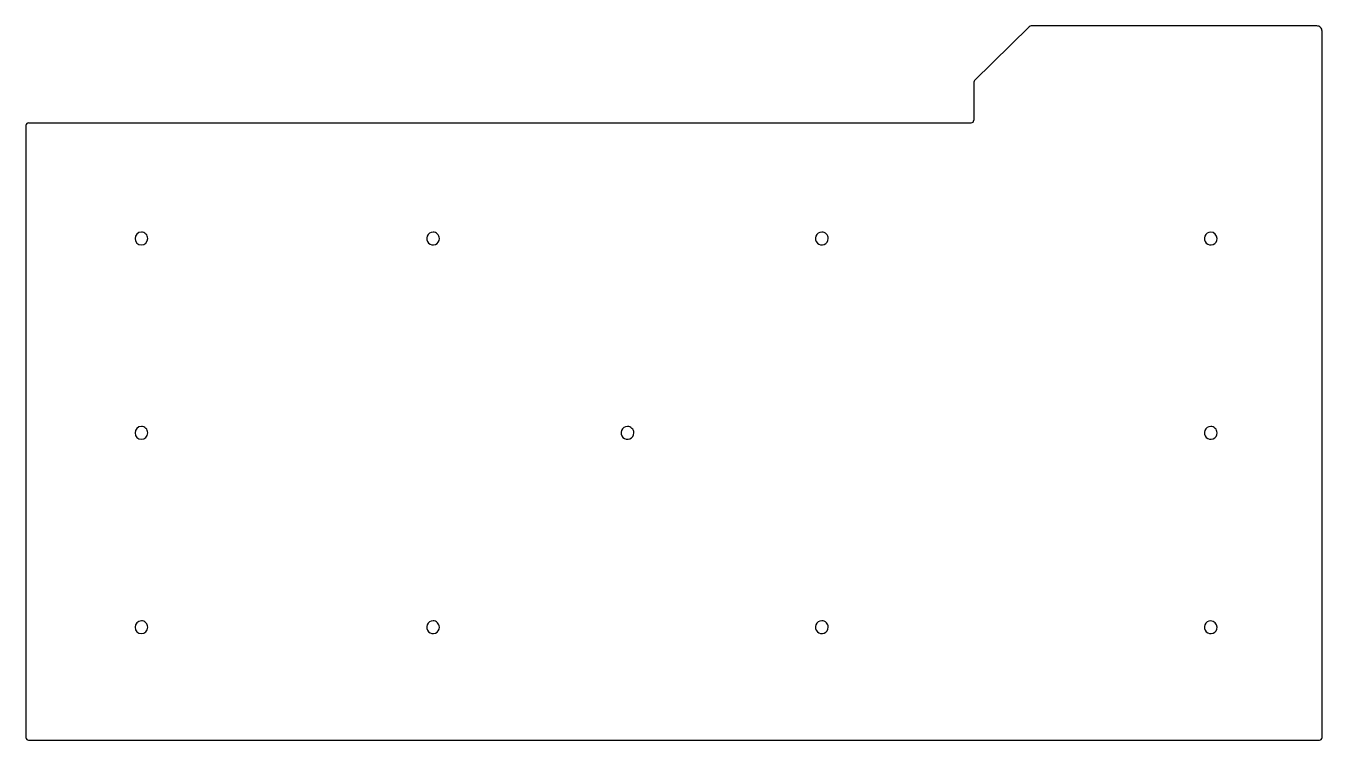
# Model space of a CAD drawing. Extents: x 28 to 282, y 419 to 559.
import ezdxf

# ---------------------------------------------------------------- set-up
doc = ezdxf.new("R2010")
doc.units = 0
doc.layers.add('base', color=7, linetype='CONTINUOUS')

msp = doc.modelspace()

# ---------------------------------------------------------------- linework, layer by layer
at = {"layer": 'base', "color": 7}
for points in [[(280.97075, 558.92323), (224.96883, 558.92323)], [(213.86903, 548.22221), (224.59291, 558.75305)], [(281.96897, 419.42389), (281.96897, 557.92247)], [(213.72933, 547.92249), (213.71913, 540.42441)], [(27.968969, 539.42365), (27.968969, 419.42389)], [(28.469349, 539.92403), (213.21879, 539.92403)], [(28.469349, 418.92351), (281.47113, 418.92351)]]:
    msp.add_lwpolyline(points, dxfattribs=at)
msp.add_lwpolyline([(213.57471, 540.068387)], close=True, dxfattribs=at)
for points in [[(224.97111, 558.921986), (224.82697, 558.921933), (224.68986, 558.859706), (224.59494, 558.751224)], [(281.67835, 558.629357), (281.49065, 558.81692), (281.2361, 558.922171), (280.97075, 558.921986)], [(281.97151, 557.921967), (281.97151, 558.187318), (281.86604, 558.441794), (281.67835, 558.629357)], [(213.86903, 548.22221), (213.77983, 548.14802), (213.73059, 548.037795), (213.7306, 547.921802)], [(28.469349, 539.92403), (28.193257, 539.923977), (27.968969, 539.699743), (27.968969, 539.42365)], [(213.21879, 539.92403), (213.35142, 539.924004), (213.48091, 539.97462), (213.57471, 540.068387)], [(213.57471, 540.068387), (213.66851, 540.162157), (213.71913, 540.291774), (213.71913, 540.42441)], [(50.596353, 518.496953), (49.905997, 518.496953), (49.346353, 517.937319), (49.346353, 517.246955)], [(51.480236, 518.130835), (51.245816, 518.365256), (50.927873, 518.496953), (50.596353, 518.496953)], [(107.74635, 518.496953), (107.240775, 518.496953), (106.78498, 518.192404), (106.591505, 517.725308)], [(108.630235, 518.130835), (108.395815, 518.365256), (108.07787, 518.496953), (107.74635, 518.496953)], [(183.94635, 518.496953), (183.440775, 518.496953), (182.98498, 518.192404), (182.7915, 517.725308)], [(184.830235, 518.130835), (184.595815, 518.365256), (184.27787, 518.496953), (183.94635, 518.496953)], [(260.145645, 518.496953), (259.640065, 518.496953), (259.184265, 518.192404), (258.99079, 517.725308)], [(261.39564, 517.246955), (261.39564, 517.937319), (260.835995, 518.496953), (260.145645, 518.496953)], [(49.346353, 517.246955), (49.346353, 516.556605), (49.905997, 515.996958), (50.596353, 515.996958)], [(50.596353, 515.996958), (51.286709, 515.996958), (51.846353, 516.556605), (51.846353, 517.246955)], [(51.846353, 517.246955), (51.846353, 517.578478), (51.714657, 517.896414), (51.480236, 518.130835)], [(106.591505, 517.725308), (106.398025, 517.258213), (106.50497, 516.720567), (106.86247, 516.363075)], [(106.86247, 516.363075), (107.219965, 516.00557), (107.757615, 515.898625), (108.224705, 516.092102)], [(108.224705, 516.092102), (108.6918, 516.285579), (108.99635, 516.741376), (108.99635, 517.246955)], [(108.99635, 517.246955), (108.99635, 517.578478), (108.864655, 517.896414), (108.630235, 518.130835)], [(182.7915, 517.725308), (182.598025, 517.258213), (182.70497, 516.720567), (183.06247, 516.363075)], [(183.06247, 516.363075), (183.419965, 516.00557), (183.957615, 515.898625), (184.424705, 516.092102)], [(184.424705, 516.092102), (184.8918, 516.285579), (185.19635, 516.741376), (185.19635, 517.246955)], [(185.19635, 517.246955), (185.19635, 517.578478), (185.064655, 517.896414), (184.830235, 518.130835)], [(258.99079, 517.725308), (258.797315, 517.258213), (258.90426, 516.720567), (259.261765, 516.363075)], [(259.261765, 516.363075), (259.619255, 516.00557), (260.1569, 515.898625), (260.623995, 516.092102)], [(260.623995, 516.092102), (261.09109, 516.285579), (261.39564, 516.741376), (261.39564, 517.246955)], [(50.596353, 480.396955), (49.905997, 480.396955), (49.346353, 479.83732), (49.346353, 479.146955)], [(51.480236, 480.030835), (51.245816, 480.265255), (50.927873, 480.396955), (50.596353, 480.396955)], [(145.84635, 480.396955), (145.340775, 480.396955), (144.88498, 480.092405), (144.691505, 479.62531)], [(146.730235, 480.030835), (146.495815, 480.265255), (146.17787, 480.396955), (145.84635, 480.396955)], [(260.14515, 480.396455), (259.639575, 480.396455), (259.18378, 480.091905), (258.990305, 479.62481)], [(261.029035, 480.030335), (260.794615, 480.264755), (260.47667, 480.396455), (260.14515, 480.396455)], [(49.346353, 479.146955), (49.346353, 478.456605), (49.905997, 477.89696), (50.596353, 477.89696)], [(50.596353, 477.89696), (51.286709, 477.89696), (51.846353, 478.456605), (51.846353, 479.146955)], [(51.846353, 479.146955), (51.846353, 479.47848), (51.714657, 479.796415), (51.480236, 480.030835)], [(144.691505, 479.62531), (144.498025, 479.158215), (144.60497, 478.620565), (144.96247, 478.263075)], [(144.96247, 478.263075), (145.319965, 477.90557), (145.857615, 477.798625), (146.324705, 477.9921)], [(146.324705, 477.9921), (146.7918, 478.18558), (147.09635, 478.641375), (147.09635, 479.146955)], [(147.09635, 479.146955), (147.09635, 479.47848), (146.964655, 479.796415), (146.730235, 480.030835)], [(258.990305, 479.62481), (258.796825, 479.157715), (258.90377, 478.620065), (259.26127, 478.262575)], [(259.26127, 478.262575), (259.618765, 477.90507), (260.156415, 477.798125), (260.623505, 477.9916)], [(260.623505, 477.9916), (261.0906, 478.18508), (261.39515, 478.640875), (261.39515, 479.146455)], [(261.39515, 479.146455), (261.39515, 479.47798), (261.263455, 479.795915), (261.029035, 480.030335)], [(50.596353, 442.296955), (49.905997, 442.296955), (49.346353, 441.73732), (49.346353, 441.046955)], [(51.480236, 441.930835), (51.245816, 442.165255), (50.927873, 442.296955), (50.596353, 442.296955)], [(107.74635, 442.296955), (107.240775, 442.296955), (106.78498, 441.992405), (106.591505, 441.52531)], [(108.630235, 441.930835), (108.395815, 442.165255), (108.07787, 442.296955), (107.74635, 442.296955)], [(183.94635, 442.296955), (183.440775, 442.296955), (182.98498, 441.992405), (182.7915, 441.52531)], [(184.830235, 441.930835), (184.595815, 442.165255), (184.27787, 442.296955), (183.94635, 442.296955)], [(260.145645, 442.296955), (259.640065, 442.296955), (259.184265, 441.992405), (258.99079, 441.52531)], [(261.39564, 441.046955), (261.39564, 441.73732), (260.835995, 442.296955), (260.145645, 442.296955)], [(49.346353, 441.046955), (49.346353, 440.356605), (49.905997, 439.79696), (50.596353, 439.79696)], [(50.596353, 439.79696), (51.286709, 439.79696), (51.846353, 440.356605), (51.846353, 441.046955)], [(51.846353, 441.046955), (51.846353, 441.37848), (51.714657, 441.696415), (51.480236, 441.930835)], [(106.591505, 441.52531), (106.398025, 441.058215), (106.50497, 440.520565), (106.86247, 440.163075)], [(106.86247, 440.163075), (107.219965, 439.80557), (107.757615, 439.698625), (108.224705, 439.8921)], [(108.224705, 439.8921), (108.6918, 440.08558), (108.99635, 440.541375), (108.99635, 441.046955)], [(108.99635, 441.046955), (108.99635, 441.37848), (108.864655, 441.696415), (108.630235, 441.930835)], [(182.7915, 441.52531), (182.598025, 441.058215), (182.70497, 440.520565), (183.06247, 440.163075)], [(183.06247, 440.163075), (183.419965, 439.80557), (183.957615, 439.698625), (184.424705, 439.8921)], [(184.424705, 439.8921), (184.8918, 440.08558), (185.19635, 440.541375), (185.19635, 441.046955)], [(185.19635, 441.046955), (185.19635, 441.37848), (185.064655, 441.696415), (184.830235, 441.930835)], [(258.99079, 441.52531), (258.797315, 441.058215), (258.90426, 440.520565), (259.261765, 440.163075)], [(259.261765, 440.163075), (259.619255, 439.80557), (260.1569, 439.698625), (260.623995, 439.8921)], [(260.623995, 439.8921), (261.09109, 440.08558), (261.39564, 440.541375), (261.39564, 441.046955)], [(27.971255, 419.42185), (27.971324, 419.14581), (28.195085, 418.92206), (28.471127, 418.922)], [(281.82487, 419.06827), (281.91877, 419.16197), (281.97148, 419.28922), (281.97151, 419.42185)], [(281.47113, 418.922), (281.60379, 418.9219), (281.73103, 418.9745), (281.82487, 419.06827)]]:
    msp.add_open_spline(points, degree=3, dxfattribs=at)

doc.saveas('drawing.dxf')
